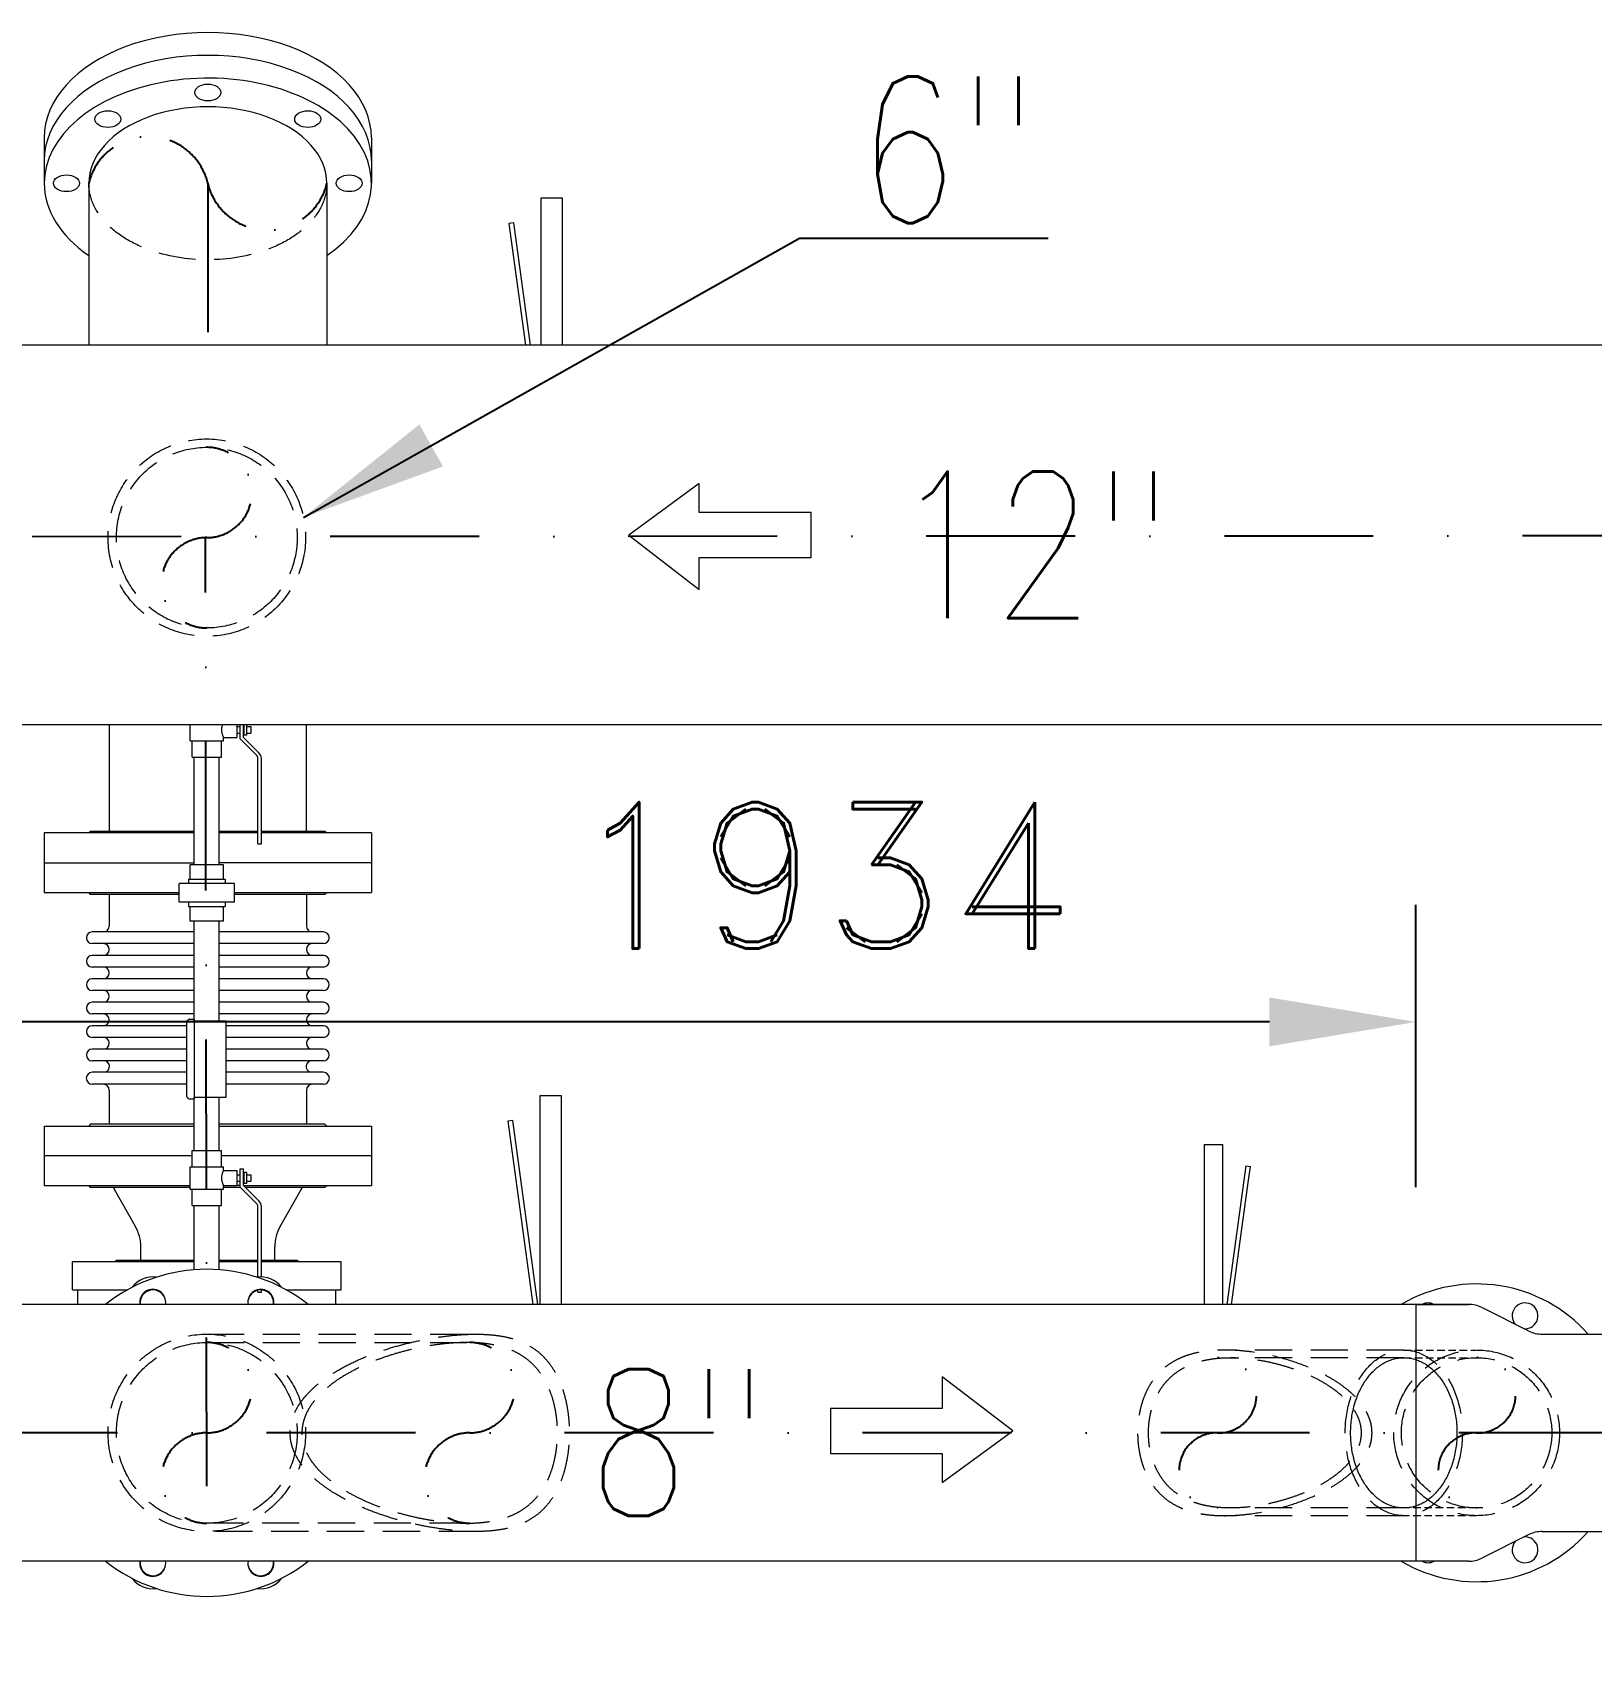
# Model space of a CAD drawing. Header units: millimetres. Extents: x -312439 to 477422, y -331570 to 212570.
# Drawn here: x 365553 to 366882, y 171129 to 172517 of the extents above; entities that cross this region are included whole.
import ezdxf

# ---------------------------------------------------------------- set-up
doc = ezdxf.new("R2010")
doc.units = ezdxf.units.MM
doc.linetypes.add('DASHDOT', pattern=[25.4, 12.7, -6.35, 0, -6.35])
doc.linetypes.add('HIDDEN', pattern=[9.525, 6.35, -3.175])
doc.layers.add('ARCONDTEXTO', color=4, linetype='Continuous')
doc.layers.add('TEXTO FORMATO', color=4, linetype='Continuous')
doc.styles.add('ROMAND', font='ROMAND.SHX')
doc.styles.add('ROMANS', font='romans.shx', dxfattribs={"height": 187.5})
doc.dimstyles.new('1-50 (MILIMETRO)', dxfattribs={"dimscale": 0, "dimtxt": 125, "dimasz": 125, "dimexe": 100, "dimexo": 100, "dimgap": 50, "dimtad": 0, "dimdec": 0, "dimzin": 0, "dimdsep": 46, "dimtxsty": 'ROMAND', "dimcen": -390, "dimclrd": 1, "dimclre": 1, "dimclrt": 3, "dimadec": 0, "dimazin": 0, "dimtfac": 1, "dimtdec": 0, "dimtix": 1, "dimtmove": 2, "dimatfit": 2, "dimfxl": 1, "dimtvp": 1, "dimtolj": 1, "dimtzin": 0, "dimarcsym": 0})

# ---------------------------------------------------------------- blocks, each defined once
blk = doc.blocks.new('*D111')
at = {"color": 1, "lineweight": -2, "transparency": 16777216}
for p, q in [((364797.9, 171113.2), (364797.9, 170926.7)), ((366732.2, 171113.2), (366732.2, 170926.7)), ((364922.9, 171026.7), (365500.8, 171026.7)), ((366607.2, 171026.7), (366029.3, 171026.7))]:
    blk.add_line(p, q, dxfattribs=at)
at = {"color": 1, "transparency": 16777216}
for points in [[(364922.9, 171047.5), (364922.9, 171005.9), (364797.9, 171026.7)], [(366607.2, 171047.5), (366607.2, 171005.9), (366732.2, 171026.7)]]:
    blk.add_solid(points, dxfattribs=at)
at = {"layer": 'Defpoints', "color": 0, "transparency": 16777216}
for p in [(364797.9, 171213.2), (366732.2, 171213.2), (366732.2, 171026.7)]:
    blk.add_point(p, dxfattribs=at)
at = {"color": 3, "transparency": 16777216, "insert": (365765.1, 171026.7), "char_height": 125, "attachment_point": 5, "style": 'ROMAND'}
blk.add_mtext('\\A1;1934', dxfattribs=at)
blk = doc.blocks.new('*D63')
at = {"color": 1, "lineweight": -2, "transparency": 16777216}
for p, q in [((364797.9, 171532.3), (364797.9, 171773.2)), ((366732.2, 171532.3), (366732.2, 171773.2)), ((366607.2, 171673.2), (364922.9, 171673.2))]:
    blk.add_line(p, q, dxfattribs=at)
at = {"color": 1, "transparency": 16777216}
for points in [[(364922.9, 171694.1), (364922.9, 171652.4), (364797.9, 171673.2)], [(366607.2, 171694.1), (366607.2, 171652.4), (366732.2, 171673.2)]]:
    blk.add_solid(points, dxfattribs=at)
at = {"layer": 'Defpoints', "color": 0, "transparency": 16777216}
for p in [(364797.9, 171673.2), (364797.9, 171432.3), (366732.2, 171432.3)]:
    blk.add_point(p, dxfattribs=at)
at = {"color": 3, "transparency": 16777216, "insert": (366225.2, 171798.2), "char_height": 125, "attachment_point": 5, "style": 'ROMAND'}
blk.add_mtext('\\A1;1934', dxfattribs=at)

msp = doc.modelspace()

# ---------------------------------------------------------------- linework, layer by layer
at = {"color": 5, "linetype": 'Continuous', "lineweight": 0}
for p, q in [((365562.706, 172427.418), (365562.706, 172388.503)), ((365841.706, 172427.418), (365841.706, 172388.503)), ((365600.706, 172388.503), (365600.706, 172250.377)), ((365803.706, 172388.503), (365803.706, 172250.377)), ((365986.191, 172375.875), (365986.191, 172250.377)), ((366004.701, 172375.875), (365986.191, 172375.875)), ((366004.701, 172250.377), (366004.701, 172375.875)), ((365963.087, 172354.843), (365958.726, 172354.247)), ((365958.726, 172354.247), (365972.939, 172250.377)), ((365977.382, 172250.377), (365963.087, 172354.843)), ((367747.651, 172250.377), (364555.877, 172250.377)), ((368549.983, 171926.577), (363674.233, 171926.577)), ((365618.056, 171926.577), (365618.056, 171836.027)), ((365687.034, 171912.89), (365687.034, 171926.577)), ((365727.024, 171926.577), (365727.024, 171915.913)), ((365727.024, 171925.191), (365729.749, 171925.191)), ((365727.024, 171919.589), (365729.749, 171919.589)), ((365729.749, 171914.671), (365729.749, 171926.577)), ((365732.699, 171915.893), (365732.699, 171926.577)), ((365732.699, 171925.191), (365733.165, 171925.191)), ((365732.699, 171919.589), (365733.165, 171919.589)), ((365733.165, 171917.745), (365733.165, 171926.577)), ((365735.099, 171917.745), (365733.165, 171917.745)), ((365735.099, 171926.577), (365735.099, 171917.745)), ((365735.099, 171925.191), (365738.765, 171925.191)), ((365735.099, 171919.589), (365738.765, 171919.589)), ((365738.765, 171925.191), (365738.765, 171919.589)), ((365786.356, 171836.027), (365786.356, 171926.577)), ((365687.034, 171912.89), (365715.678, 171912.89)), ((365688.856, 171898.89), (365688.856, 171912.89)), ((365713.856, 171898.89), (365713.856, 171912.89)), ((365715.678, 171915.913), (365727.024, 171915.913)), ((365715.678, 171912.89), (365715.678, 171915.913)), ((365743.724, 171900.696), (365729.749, 171914.671)), ((365745.81, 171902.782), (365732.699, 171915.893)), ((365688.856, 171898.89), (365713.856, 171898.89)), ((365690.706, 171807.269), (365690.706, 171898.89)), ((365712.006, 171807.269), (365712.006, 171898.89)), ((365744.906, 171825.04), (365744.906, 171897.841)), ((365747.856, 171825.04), (365747.856, 171897.841)), ((365690.706, 171834.427), (365562.706, 171834.427)), ((365562.706, 171834.427), (365562.706, 171783.627)), ((365602.306, 171836.027), (365600.706, 171834.427)), ((365602.306, 171836.027), (365690.706, 171836.027)), ((365712.006, 171836.027), (365744.906, 171836.027)), ((365744.906, 171834.427), (365712.006, 171834.427)), ((365747.856, 171836.027), (365802.106, 171836.027)), ((365841.706, 171834.427), (365747.856, 171834.427)), ((365802.106, 171836.027), (365803.706, 171834.427)), ((365841.706, 171834.427), (365841.706, 171783.627)), ((365744.906, 171825.04), (365747.856, 171825.04)), ((365562.706, 171809.027), (365690.706, 171809.027)), ((365715.678, 171807.269), (365687.034, 171807.269)), ((365687.034, 171794.899), (365687.034, 171807.269)), ((365841.706, 171809.027), (365712.006, 171809.027)), ((365715.678, 171794.899), (365715.678, 171807.269)), ((365685.833, 171794.899), (365716.88, 171794.899)), ((365685.833, 171794.899), (365685.833, 171791.269)), ((365716.88, 171794.899), (365716.88, 171791.269)), ((365562.706, 171783.627), (365677.826, 171783.627)), ((365602.306, 171782.027), (365600.706, 171783.627)), ((365677.826, 171782.027), (365602.306, 171782.027)), ((365618.206, 171782.027), (365618.206, 171755.004)), ((365724.887, 171791.269), (365677.826, 171791.269)), ((365677.826, 171775.269), (365677.826, 171791.269)), ((365724.887, 171775.269), (365724.887, 171791.269)), ((365724.887, 171783.627), (365841.706, 171783.627)), ((365802.106, 171782.027), (365724.887, 171782.027)), ((365786.206, 171782.027), (365786.206, 171755.004)), ((365802.106, 171782.027), (365803.706, 171783.627)), ((365724.887, 171775.269), (365677.826, 171775.269)), ((365685.833, 171775.269), (365685.833, 171771.638)), ((365685.833, 171771.638), (365716.88, 171771.638)), ((365687.034, 171759.269), (365687.034, 171771.638)), ((365715.678, 171759.269), (365715.678, 171771.638)), ((365716.88, 171775.269), (365716.88, 171771.638)), ((365715.678, 171759.269), (365687.034, 171759.269)), ((365690.706, 171674.098), (365690.706, 171759.269)), ((365712.006, 171674.098), (365712.006, 171759.269)), ((365690.706, 171750.004), (365603.7, 171750.004)), ((365690.706, 171740.004), (365603.7, 171740.004)), ((365800.713, 171750.004), (365712.006, 171750.004)), ((365800.713, 171740.004), (365712.006, 171740.004)), ((365690.706, 171730.004), (365603.7, 171730.004)), ((365800.713, 171730.004), (365712.006, 171730.004)), ((365690.706, 171720.004), (365603.7, 171720.004)), ((365690.706, 171710.004), (365603.7, 171710.004)), ((365800.713, 171720.004), (365712.006, 171720.004)), ((365800.713, 171710.004), (365712.006, 171710.004)), ((365690.706, 171700.004), (365603.7, 171700.004)), ((365800.713, 171700.004), (365712.006, 171700.004)), ((365690.706, 171690.004), (365603.7, 171690.004)), ((365800.713, 171690.004), (365712.006, 171690.004)), ((365690.706, 171680.004), (365603.7, 171680.004)), ((365684.447, 171670.004), (365603.7, 171670.004)), ((365684.447, 171609.186), (365684.447, 171674.011)), ((365684.72, 171674.524), (365686.356, 171675.628)), ((365686.464, 171675.661), (365690.659, 171675.661)), ((365690.659, 171675.661), (365690.659, 171607.536)), ((365690.659, 171674.098), (365717.956, 171674.098)), ((365800.713, 171680.004), (365712.006, 171680.004)), ((365717.956, 171609.098), (365717.956, 171674.098)), ((365800.713, 171670.004), (365717.956, 171670.004)), ((365684.447, 171660.004), (365603.7, 171660.004)), ((365800.713, 171660.004), (365717.956, 171660.004)), ((365684.447, 171650.004), (365603.7, 171650.004)), ((365684.447, 171640.004), (365603.7, 171640.004)), ((365800.713, 171650.004), (365717.956, 171650.004)), ((365800.713, 171640.004), (365717.956, 171640.004)), ((365684.447, 171630.242), (365603.7, 171630.242)), ((365800.713, 171630.242), (365717.956, 171630.242)), ((365684.447, 171620.004), (365603.7, 171620.004)), ((365618.206, 171615.004), (365618.206, 171586.027)), ((365800.713, 171620.004), (365717.956, 171620.004)), ((365786.206, 171615.004), (365786.206, 171586.027)), ((365684.72, 171608.673), (365686.356, 171607.569)), ((365686.464, 171607.536), (365690.659, 171607.536)), ((365690.659, 171609.098), (365717.956, 171609.098)), ((365690.706, 171563.598), (365690.706, 171609.098)), ((365712.006, 171563.598), (365712.006, 171609.098)), ((365985.341, 171610.125), (365985.341, 171432.277)), ((366003.851, 171610.125), (365985.341, 171610.125)), ((366003.851, 171432.277), (366003.851, 171610.125)), ((365562.706, 171584.427), (365690.706, 171584.427)), ((365562.706, 171584.427), (365562.706, 171533.627)), ((365602.306, 171586.027), (365600.706, 171584.427)), ((365690.706, 171586.027), (365602.306, 171586.027)), ((365802.106, 171586.027), (365712.006, 171586.027)), ((365712.006, 171584.427), (365841.706, 171584.427)), ((365802.106, 171586.027), (365803.706, 171584.427)), ((365841.706, 171584.427), (365841.706, 171533.627)), ((365962.237, 171589.093), (365957.876, 171588.497)), ((365957.876, 171588.497), (365979.253, 171432.277)), ((365983.695, 171432.277), (365962.237, 171589.093)), ((365688.856, 171559.027), (365562.706, 171559.027)), ((365688.856, 171563.598), (365713.856, 171563.598)), ((365688.856, 171549.598), (365688.856, 171563.598)), ((365713.856, 171549.598), (365713.856, 171563.598)), ((365841.706, 171559.027), (365713.856, 171559.027)), ((366551.602, 171568.55), (366551.602, 171432.277)), ((366551.602, 171568.55), (366567.472, 171568.55)), ((366567.472, 171432.277), (366567.472, 171568.55)), ((365687.034, 171549.598), (365715.678, 171549.598)), ((365687.034, 171530.598), (365687.034, 171549.598)), ((365715.678, 171546.575), (365715.678, 171549.598)), ((365715.678, 171546.575), (365727.024, 171546.575)), ((365727.024, 171546.575), (365727.024, 171533.622)), ((365727.024, 171542.899), (365729.749, 171542.899)), ((365729.749, 171547.792), (365732.699, 171547.792)), ((365729.749, 171532.379), (365729.749, 171547.792)), ((365732.699, 171533.601), (365732.699, 171547.792)), ((365732.699, 171542.899), (365733.165, 171542.899)), ((365733.165, 171535.454), (365733.165, 171544.743)), ((365735.099, 171544.743), (365733.165, 171544.743)), ((365735.099, 171544.743), (365735.099, 171535.454)), ((365735.099, 171542.899), (365738.765, 171542.899)), ((365738.765, 171542.899), (365738.765, 171537.298)), ((366587.28, 171550.518), (366571.101, 171432.277)), ((366587.28, 171550.518), (366591.019, 171550.006)), ((366589.392, 171538.114), (366591.019, 171550.006)), ((365562.706, 171533.627), (365687.034, 171533.627)), ((365602.306, 171532.027), (365600.706, 171533.627)), ((365687.034, 171532.027), (365602.306, 171532.027)), ((365640.489, 171498.795), (365622.623, 171530.358)), ((365687.034, 171530.598), (365715.678, 171530.598)), ((365688.856, 171516.598), (365688.856, 171530.598)), ((365713.856, 171516.598), (365713.856, 171530.598)), ((365715.678, 171533.622), (365727.024, 171533.622)), ((365715.678, 171530.598), (365715.678, 171533.622)), ((365730.102, 171532.027), (365715.678, 171532.027)), ((365727.024, 171537.298), (365729.749, 171537.298)), ((365729.749, 171533.627), (365727.024, 171533.622)), ((365743.724, 171518.405), (365729.749, 171532.379)), ((365732.699, 171537.298), (365733.165, 171537.298)), ((365732.699, 171533.627), (365841.706, 171533.627)), ((365745.81, 171520.491), (365732.699, 171533.601)), ((365735.099, 171535.454), (365733.165, 171535.454)), ((365802.106, 171532.027), (365734.274, 171532.027)), ((365735.099, 171537.298), (365738.765, 171537.298)), ((365763.923, 171498.795), (365781.789, 171530.358)), ((365802.106, 171532.027), (365803.706, 171533.627)), ((366574.91, 171432.277), (366589.392, 171538.114)), ((365688.856, 171516.598), (365713.856, 171516.598)), ((365690.706, 171461.82), (365690.706, 171516.598)), ((365712.006, 171461.82), (365712.006, 171516.598)), ((365744.906, 171455.599), (365744.906, 171515.55)), ((365747.856, 171455.719), (365747.856, 171515.55)), ((365645.056, 171470.127), (365645.056, 171481.455)), ((365759.356, 171470.127), (365759.356, 171481.455)), ((365690.706, 171468.527), (365586.856, 171468.527)), ((365586.856, 171444.727), (365586.856, 171468.527)), ((365624.456, 171470.127), (365622.856, 171468.527)), ((365624.456, 171470.127), (365690.706, 171470.127)), ((365712.006, 171470.127), (365744.906, 171470.127)), ((365744.906, 171468.527), (365712.006, 171468.527)), ((365747.856, 171470.127), (365778.256, 171470.127)), ((365815.856, 171468.527), (365747.856, 171468.527)), ((365778.256, 171470.127), (365779.856, 171468.527)), ((365815.856, 171444.727), (365815.856, 171468.527)), ((366777, 171432.277), (364797.906, 171432.277)), ((365586.856, 171444.727), (365633.708, 171444.727)), ((365591.356, 171432.277), (365591.356, 171444.727)), ((365744.906, 171442.748), (365744.906, 171444.333)), ((365744.906, 171442.748), (365747.856, 171442.748)), ((365747.856, 171442.748), (365747.856, 171444.577)), ((365769.004, 171444.727), (365815.856, 171444.727)), ((365811.356, 171432.277), (365811.356, 171444.727)), ((366732.196, 171432.277), (366732.196, 171213.177)), ((366732.196, 171432.277), (366777, 171432.277)), ((366828.433, 171409.558), (366788.359, 171429.595)), ((366839.792, 171406.877), (367022.439, 171406.877)), ((366839.792, 171238.577), (367022.439, 171238.577)), ((366828.433, 171235.895), (366788.359, 171215.858)), ((366777, 171213.177), (364797.906, 171213.177))]:
    msp.add_line(p, q, dxfattribs=at)
at = {"color": 6, "linetype": 'DASHDOT', "ltscale": 10}
for p, q in [((365702.206, 172388.503), (365702.206, 172250.377)), ((368220.45, 172088.477), (364059.512, 172086.266)), ((365701.356, 171277.133), (365700.241, 172086.283)), ((367403.873, 171322.727), (364060.627, 171322.727))]:
    msp.add_line(p, q, dxfattribs=at)
at = {"color": 4, "linetype": 'Continuous', "lineweight": 0}
for p, q in [((366121.183, 172132.331), (366061.105, 172088.477)), ((366121.183, 172107.654), (366121.183, 172132.331)), ((366216.503, 172107.654), (366121.183, 172107.654)), ((366216.503, 172069.299), (366216.503, 172107.654)), ((366061.105, 172088.477), (366121.183, 172042.177)), ((366121.183, 172069.299), (366216.503, 172069.299)), ((366121.183, 172042.177), (366121.183, 172069.299)), ((366328.361, 171370.605), (366328.361, 171343.482)), ((366388.439, 171324.305), (366328.361, 171370.605)), ((366233.041, 171343.482), (366233.041, 171305.127)), ((366328.361, 171343.482), (366233.041, 171343.482)), ((366328.361, 171280.451), (366388.439, 171324.305)), ((366233.041, 171305.127), (366328.361, 171305.127)), ((366328.361, 171305.127), (366328.361, 171280.451))]:
    msp.add_line(p, q, dxfattribs=at)
at = {"color": 1, "linetype": 'HIDDEN', "lineweight": 0, "ltscale": 5}
for p, q in [((365701.356, 171406.877), (365930.801, 171406.877)), ((365701.356, 171399.767), (365923.059, 171399.767)), ((366721.824, 171393.377), (366568.99, 171393.377)), ((366721.824, 171386.827), (366574.105, 171386.827)), ((366721.824, 171252.077), (366568.99, 171252.077)), ((366721.824, 171258.627), (366574.105, 171258.627)), ((365923.059, 171245.687), (365701.356, 171245.687)), ((365930.801, 171238.577), (365701.356, 171238.577))]:
    msp.add_line(p, q, dxfattribs=at)
at = {"color": 1, "linetype": 'HIDDEN', "lineweight": 0}
for p, q in [((366721.824, 171393.377), (366783.903, 171393.377)), ((366721.824, 171386.827), (366783.903, 171386.827)), ((366783.903, 171258.627), (366721.824, 171258.627)), ((366783.903, 171252.077), (366721.824, 171252.077))]:
    msp.add_line(p, q, dxfattribs=at)
at = {"color": 1, "linetype": 'HIDDEN', "lineweight": 0, "ltscale": 5}
for centre, radius in [((365701.356, 172086.283), 84.15), ((365701.356, 172086.283), 77.04), ((365701.356, 171322.727), 84.15), ((365701.356, 171322.727), 77.04), ((366783.903, 171322.727), 70.65), ((366783.903, 171322.727), 64.1)]:
    msp.add_circle(centre, radius, dxfattribs=at)
at = {"color": 6, "linetype": 'DASHDOT', "ltscale": 4}
for centre, radius, start, end in [((365651.456, 172376.273), 52.203, 13.549096, 166.450904), ((365752.956, 172400.733), 52.203, 193.549096, 346.450904), ((365701.356, 172124.803), 38.52, 270, 90), ((365701.356, 172047.763), 38.52, 90, 270), ((365701.356, 171361.247), 38.52, 270, 90), ((365925.559, 171361.247), 38.52, 270, 90), ((366564.158, 171354.77), 32.072, 267.871061, 92.128939), ((366785.094, 171354.777), 32.072, 267.871061, 92.128939), ((365701.356, 171284.207), 38.52, 90, 270), ((365925.559, 171284.207), 38.52, 90, 270), ((366562.335, 171290.67), 32.056, 88.871697, 271.128303), ((366783.271, 171290.677), 32.056, 88.871697, 271.128303)]:
    msp.add_arc(centre, radius, start, end, dxfattribs=at)
at = {"color": 5, "linetype": 'Continuous', "lineweight": 0}
for centre, radius, start, end in [((365740.869, 171897.841), 6.988, 0, 45), ((365740.869, 171897.841), 4.038, 0, 45), ((365613.206, 171755.004), 5, 270, 0), ((365791.206, 171755.004), 5, 180, 270), ((365603.7, 171745.004), 5, 90, 270), ((365613.206, 171735.004), 5, 270, 90), ((365791.206, 171735.004), 5, 90, 270), ((365800.713, 171745.004), 5, 270, 90), ((365603.7, 171725.004), 5, 90, 270), ((365800.713, 171725.004), 5, 270, 90), ((365603.7, 171705.004), 5, 90, 270), ((365613.206, 171715.004), 5, 270, 90), ((365791.206, 171715.004), 5, 90, 270), ((365800.713, 171705.004), 5, 270, 90), ((365613.206, 171695.004), 5, 270, 90), ((365791.206, 171695.004), 5, 90, 270), ((365603.7, 171685.004), 5, 90, 270), ((365800.713, 171685.004), 5, 270, 90), ((365603.7, 171665.004), 5, 90, 270), ((365613.206, 171675.004), 5, 270, 90), ((365685.066, 171674.011), 0.619, 123.997812, 180), ((365686.464, 171675.468), 0.193, 90, 123.997811), ((365791.206, 171675.004), 5, 90, 270), ((365800.713, 171665.004), 5, 270, 90), ((365613.206, 171655.004), 5, 270, 90), ((365791.206, 171655.004), 5, 90, 270), ((365603.7, 171645.004), 5, 90, 270), ((365613.332, 171635.004), 5.002, 287.829397, 88.562061), ((365791.081, 171635.004), 5.002, 91.437939, 252.170603), ((365800.713, 171645.004), 5, 270, 90), ((365603.7, 171625.123), 5.119, 90, 270), ((365800.713, 171625.123), 5.119, 270, 90), ((365613.206, 171615.004), 5, 0, 90), ((365791.206, 171615.004), 5, 90, 180), ((365685.066, 171609.186), 0.619, 180, 236.002188), ((365686.464, 171607.729), 0.193, 236.002189, 270), ((365653.257, 171547.698), 35.2, 206.436313, 209.511499), ((365751.156, 171547.698), 35.2, 330.488501, 333.563687), ((365740.869, 171515.55), 4.038, 0, 45), ((365740.869, 171515.55), 6.988, 0, 45), ((365609.856, 171481.455), 35.2, 0, 29.511499), ((365794.557, 171481.455), 35.2, 150.488501, 180), ((365701.356, 171322.727), 139.5, 51.748864, 128.251136), ((365655.434, 171433.592), 22.134, 81.85389, 143.14611), ((365655.243, 171434.054), 11.1, 350.785345, 189.214655), ((365747.47, 171434.054), 11.1, 350.785345, 189.214655), ((365747.278, 171433.592), 22.134, 36.85389, 98.14611), ((366783.903, 171322.727), 127, 41.498346, 120.390408), ((365655.434, 171433.592), 11, 12.236806, 186.868736), ((365747.278, 171433.592), 11, 353.131288, 167.764553), ((366742.573, 171422.506), 11, 62.657114, 117.342886), ((366777, 171406.877), 25.4, 63.434949, 90), ((366825.232, 171422.506), 11, 266.118527, 220.751396), ((366839.792, 171432.277), 25.4, 243.434949, 270), ((366783.903, 171322.727), 127, 239.609598, 318.501654), ((366839.792, 171213.177), 25.4, 90, 116.565051), ((366825.232, 171222.948), 11, 139.248629, 93.881466), ((365701.356, 171322.727), 139.5, 231.748864, 308.251122), ((365655.243, 171211.399), 11.1, 170.785345, 9.214633), ((365655.434, 171211.861), 11, 173.131288, 347.764553), ((365747.47, 171211.399), 11.1, 170.785345, 9.214633), ((365747.278, 171211.861), 11, 192.236806, 6.868736), ((366742.573, 171222.948), 11, 242.657114, 297.342865), ((366777, 171238.577), 25.4, 270, 296.565051), ((365655.434, 171211.861), 22.134, 216.85389, 278.14611), ((365747.278, 171211.861), 22.134, 261.85389, 323.14611)]:
    msp.add_arc(centre, radius, start, end, dxfattribs=at)
for centre, major_axis, start_param, end_param in [((365702.206, 172427.418), (-139.5, 0), 3.14159265, 6.28318531), ((365702.206, 172407.96), (-139.5, 0), 3.14159265, 6.28318531), ((365702.206, 172388.503), (-139.5, 0), 2.38561113, 6.28318531), ((365702.206, 172388.503), (-101.5, 0), 3.14159265, 6.28318531), ((365702.206, 172388.503), (-139.5, 0), 0, 0.75598152)]:
    msp.add_ellipse(centre, major_axis=major_axis, ratio=0.64278761, start_param=start_param, end_param=end_param, dxfattribs=at)
for centre in [(365702.206, 172465.959), (365617, 172443.272), (365787.413, 172443.272), (365581.706, 172388.503), (365822.706, 172388.503)]:
    msp.add_ellipse(centre, major_axis=(-11.1, 0), ratio=0.64278761, dxfattribs=at)
at = {"color": 1, "linetype": 'HIDDEN', "lineweight": 0, "ltscale": 5, "extrusion": (0, 0, -1)}
msp.add_ellipse((365702.206, 172388.503), major_axis=(-101.5, 0), ratio=0.64278761, start_param=3.14159265, end_param=6.28318531, dxfattribs=at)
at = {"color": 1, "linetype": 'HIDDEN', "lineweight": 0, "ltscale": 5}
for major_axis in [(0, -70.65), (0, -64.1), (0, 64.1)]:
    msp.add_ellipse((366721.824, 171322.727), major_axis=major_axis, ratio=0.70710678, dxfattribs=at)
at = {"color": 5, "linetype": 'Continuous', "lineweight": 0}
for points, knots in [([(365714.13, 171922.39), (365714.13, 171922.804), (365714.151, 171923.229), (365714.234, 171924.071), (365714.295, 171924.487), (365714.448, 171925.283), (365714.539, 171925.663), (365714.688, 171926.211), (365714.744, 171926.399), (365714.799, 171926.577)], [0, 0, 0, 0, 1.24074145, 1.24074145, 2.4814829, 2.4814829, 3.72222435, 3.72222435, 4.42137472, 4.42137472, 4.42137472, 4.42137472]), ([(365715.678, 171915.913), (365715.678, 171915.913), (365715.66, 171915.954), (365715.586, 171916.12), (365715.53, 171916.247), (365715.389, 171916.58), (365715.304, 171916.786), (365715.121, 171917.259), (365715.022, 171917.526), (365714.83, 171918.095), (365714.73, 171918.416), (365714.539, 171919.117), (365714.448, 171919.497), (365714.295, 171920.293), (365714.234, 171920.709), (365714.151, 171921.551), (365714.13, 171921.976), (365714.13, 171922.39)], [29.7519858, 29.7519858, 29.7519858, 29.7519858, 30.99057651, 30.99057651, 32.22916721, 32.22916721, 33.46775791, 33.46775791, 34.70634861, 34.70634861, 35.94709006, 35.94709006, 37.18783151, 37.18783151, 38.42857296, 38.42857296, 39.66931441, 39.66931441, 39.66931441, 39.66931441]), ([(365714.13, 171540.098), (365714.13, 171540.512), (365714.151, 171540.937), (365714.234, 171541.779), (365714.295, 171542.196), (365714.448, 171542.991), (365714.539, 171543.371), (365714.73, 171544.072), (365714.83, 171544.394), (365715.022, 171544.962), (365715.121, 171545.23), (365715.304, 171545.703), (365715.389, 171545.909), (365715.53, 171546.241), (365715.586, 171546.368), (365715.66, 171546.535), (365715.678, 171546.575), (365715.678, 171546.575)], [0, 0, 0, 0, 1.24074145, 1.24074145, 2.4814829, 2.4814829, 3.72222435, 3.72222435, 4.9629658, 4.9629658, 6.2015565, 6.2015565, 7.4401472, 7.4401472, 8.6787379, 8.6787379, 9.9173286, 9.9173286, 9.9173286, 9.9173286]), ([(365715.678, 171533.622), (365715.678, 171533.622), (365715.66, 171533.662), (365715.586, 171533.829), (365715.53, 171533.956), (365715.389, 171534.288), (365715.304, 171534.494), (365715.121, 171534.967), (365715.022, 171535.235), (365714.83, 171535.803), (365714.73, 171536.125), (365714.539, 171536.826), (365714.448, 171537.206), (365714.295, 171538.001), (365714.234, 171538.418), (365714.151, 171539.26), (365714.13, 171539.685), (365714.13, 171540.098)], [29.7519858, 29.7519858, 29.7519858, 29.7519858, 30.99057651, 30.99057651, 32.22916721, 32.22916721, 33.46775791, 33.46775791, 34.70634861, 34.70634861, 35.94709006, 35.94709006, 37.18783151, 37.18783151, 38.42857296, 38.42857296, 39.66931441, 39.66931441, 39.66931441, 39.66931441])]:
    msp.add_open_spline(points, degree=3, knots=knots, dxfattribs=at)
at = {"color": 1, "linetype": 'HIDDEN', "lineweight": 0, "ltscale": 5}
for points, knots in [([(365930.801, 171406.877), (365928.25, 171406.877), (365925.686, 171406.819), (365920.539, 171406.601), (365917.956, 171406.441), (365910.183, 171405.822), (365904.971, 171405.226), (365894.529, 171403.714), (365889.3, 171402.798), (365878.875, 171400.669), (365873.68, 171399.457), (365863.38, 171396.744), (365858.279, 171395.245), (365848.238, 171391.961), (365843.299, 171390.177), (365833.652, 171386.32), (365828.944, 171384.247), (365819.834, 171379.8), (365815.432, 171377.425), (365808.408, 171373.19), (365805.51, 171371.317), (365799.766, 171367.239), (365796.921, 171365.035), (365791.49, 171360.331), (365788.904, 171357.831), (365785.36, 171353.904), (365784.235, 171352.566), (365782.116, 171349.842), (365781.123, 171348.456), (365779.092, 171345.355), (365778.014, 171343.515), (365776.558, 171340.601), (365776.1, 171339.605), (365775.251, 171337.572), (365774.86, 171336.536), (365774.159, 171334.438), (365773.848, 171333.375), (365773.314, 171331.236), (365773.09, 171330.16), (365772.735, 171328.011), (365772.603, 171326.938), (365772.43, 171324.813), (365772.388, 171323.76), (365772.388, 171321.693), (365772.43, 171320.64), (365772.603, 171318.515), (365772.735, 171317.442), (365773.09, 171315.294), (365773.314, 171314.218), (365773.848, 171312.079), (365774.159, 171311.016), (365774.86, 171308.917), (365775.251, 171307.881), (365776.1, 171305.849), (365776.558, 171304.852), (365778.014, 171301.939), (365779.092, 171300.099), (365781.123, 171296.997), (365782.116, 171295.611), (365784.235, 171292.887), (365785.36, 171291.549), (365788.904, 171287.622), (365791.49, 171285.122), (365796.921, 171280.419), (365799.766, 171278.214), (365805.51, 171274.137), (365808.408, 171272.263), (365815.432, 171268.028), (365819.834, 171265.654), (365828.944, 171261.206), (365833.652, 171259.133), (365843.299, 171255.276), (365848.238, 171253.492), (365858.279, 171250.209), (365863.38, 171248.709), (365873.68, 171245.997), (365878.875, 171244.784), (365889.3, 171242.656), (365894.529, 171241.74), (365904.971, 171240.228), (365910.183, 171239.631), (365917.956, 171239.012), (365920.539, 171238.852), (365925.686, 171238.635), (365928.25, 171238.577), (365933.793, 171238.577), (365936.846, 171238.656), (365942.979, 171239.026), (365946.058, 171239.315), (365952.149, 171240.152), (365955.16, 171240.7), (365959.561, 171241.743), (365961.009, 171242.128), (365963.855, 171242.974), (365965.254, 171243.436), (365967.994, 171244.438), (365969.338, 171244.979), (365971.965, 171246.142), (365973.249, 171246.764), (365977, 171248.75), (365979.367, 171250.235), (365983.807, 171253.5), (365985.879, 171255.281), (365989.722, 171259.086), (365991.492, 171261.112), (365994.545, 171265.09), (365995.901, 171267.077), (365998.442, 171271.268), (365999.627, 171273.471), (366001.816, 171278.064), (366002.82, 171280.453), (366004.64, 171285.38), (366005.456, 171287.918), (366006.898, 171293.1), (366007.526, 171295.747), (366008.592, 171301.104), (366009.031, 171303.815), (366009.727, 171309.251), (366009.982, 171311.977), (366010.319, 171317.392), (366010.4, 171320.082), (366010.4, 171325.371), (366010.319, 171328.061), (366009.982, 171333.476), (366009.727, 171336.202), (366009.031, 171341.639), (366008.592, 171344.349), (366007.526, 171349.707), (366006.898, 171352.353), (366005.456, 171357.535), (366004.64, 171360.073), (366002.82, 171365), (366001.816, 171367.39), (365999.627, 171371.982), (365998.442, 171374.186), (365995.901, 171378.376), (365994.545, 171380.363), (365991.492, 171384.341), (365989.722, 171386.367), (365985.879, 171390.173), (365983.807, 171391.953), (365979.367, 171395.218), (365977, 171396.703), (365973.249, 171398.69), (365971.965, 171399.312), (365969.338, 171400.475), (365967.994, 171401.016), (365965.254, 171402.017), (365963.855, 171402.479), (365961.009, 171403.326), (365959.561, 171403.71), (365955.16, 171404.754), (365952.149, 171405.301), (365946.058, 171406.138), (365942.979, 171406.428), (365936.846, 171406.797), (365933.793, 171406.877), (365930.801, 171406.877)], [0, 0, 0, 0, 7.65472201, 7.65472201, 15.30944403, 15.30944403, 30.61888806, 30.61888806, 45.92833209, 45.92833209, 61.23777611, 61.23777611, 76.54722014, 76.54722014, 91.85666417, 91.85666417, 107.1661082, 107.1661082, 122.47555223, 122.47555223, 132.7166679, 132.7166679, 142.95778357, 142.95778357, 153.19889925, 153.19889925, 158.31945708, 158.31945708, 163.44001492, 163.44001492, 169.64267763, 169.64267763, 172.74400899, 172.74400899, 175.84534035, 175.84534035, 178.9466717, 178.9466717, 182.04800306, 182.04800306, 185.14933441, 185.14933441, 188.25066577, 188.25066577, 191.35199713, 191.35199713, 194.45332848, 194.45332848, 197.55465984, 197.55465984, 200.65599119, 200.65599119, 203.75732255, 203.75732255, 206.85865391, 206.85865391, 213.06131662, 213.06131662, 218.18187446, 218.18187446, 223.30243229, 223.30243229, 233.54354797, 233.54354797, 243.78466364, 243.78466364, 254.02577931, 254.02577931, 269.33522334, 269.33522334, 284.64466737, 284.64466737, 299.9541114, 299.9541114, 315.26355543, 315.26355543, 330.57299945, 330.57299945, 345.88244348, 345.88244348, 361.19188751, 361.19188751, 368.84660953, 368.84660953, 376.50133154, 376.50133154, 385.47698592, 385.47698592, 394.45264031, 394.45264031, 403.42829469, 403.42829469, 407.91612189, 407.91612189, 412.40394908, 412.40394908, 416.89177627, 416.89177627, 421.37960346, 421.37960346, 430.35525785, 430.35525785, 439.33091223, 439.33091223, 448.30656662, 448.30656662, 456.24070214, 456.24070214, 464.17483766, 464.17483766, 472.10897317, 472.10897317, 480.04310869, 480.04310869, 487.97724421, 487.97724421, 495.91137973, 495.91137973, 503.84551525, 503.84551525, 511.77965077, 511.77965077, 519.71378628, 519.71378628, 527.6479218, 527.6479218, 535.58205732, 535.58205732, 543.51619284, 543.51619284, 551.45032836, 551.45032836, 559.38446388, 559.38446388, 567.3185994, 567.3185994, 575.25273491, 575.25273491, 584.2283893, 584.2283893, 593.20404368, 593.20404368, 602.17969807, 602.17969807, 606.66752526, 606.66752526, 611.15535245, 611.15535245, 615.64317965, 615.64317965, 620.13100684, 620.13100684, 629.10666122, 629.10666122, 638.08231561, 638.08231561, 647.05796999, 647.05796999, 647.05796999, 647.05796999]), ([(365923.059, 171399.767), (365925.846, 171399.767), (365928.691, 171399.691), (365934.421, 171399.346), (365937.305, 171399.076), (365943.034, 171398.302), (365945.879, 171397.798), (365951.453, 171396.522), (365954.183, 171395.751), (365959.461, 171393.922), (365962.016, 171392.863), (365966.899, 171390.449), (365969.228, 171389.095), (365973.623, 171386.113), (365975.689, 171384.484), (365979.54, 171380.989), (365981.325, 171379.124), (365984.393, 171375.47), (365985.749, 171373.659), (365988.296, 171369.837), (365989.486, 171367.825), (365991.687, 171363.628), (365992.698, 171361.443), (365994.532, 171356.936), (365995.356, 171354.613), (365996.811, 171349.868), (365997.444, 171347.445), (365998.52, 171342.538), (365998.964, 171340.055), (365999.665, 171335.074), (365999.924, 171332.576), (366000.263, 171327.614), (366000.345, 171325.15), (366000.345, 171320.304), (366000.263, 171317.839), (365999.924, 171312.877), (365999.665, 171310.38), (365998.964, 171305.399), (365998.52, 171302.915), (365997.444, 171298.008), (365996.811, 171295.585), (365995.356, 171290.841), (365994.532, 171288.518), (365992.698, 171284.01), (365991.687, 171281.825), (365989.486, 171277.629), (365988.296, 171275.617), (365985.749, 171271.794), (365984.393, 171269.983), (365981.325, 171266.33), (365979.54, 171264.464), (365975.689, 171260.97), (365973.623, 171259.34), (365969.228, 171256.358), (365966.899, 171255.004), (365962.016, 171252.591), (365959.461, 171251.531), (365954.183, 171249.702), (365951.453, 171248.931), (365945.879, 171247.656), (365943.034, 171247.152), (365937.305, 171246.378), (365934.421, 171246.108), (365928.691, 171245.762), (365925.846, 171245.687), (365919.125, 171245.687), (365915.132, 171245.837), (365907.068, 171246.402), (365902.999, 171246.817), (365894.829, 171247.887), (365890.728, 171248.541), (365882.543, 171250.071), (365878.458, 171250.946), (365870.349, 171252.902), (365866.327, 171253.984), (365858.394, 171256.341), (365854.484, 171257.617), (365846.826, 171260.354), (365843.078, 171261.814), (365835.796, 171264.906), (365832.261, 171266.539), (365825.528, 171269.927), (365822.095, 171271.795), (365815.27, 171275.908), (365811.879, 171278.153), (365805.38, 171283), (365802.27, 171285.601), (365797.986, 171289.739), (365796.622, 171291.157), (365794.044, 171294.064), (365792.832, 171295.553), (365790.41, 171298.825), (365789.146, 171300.733), (365787.429, 171303.772), (365786.886, 171304.814), (365785.879, 171306.946), (365785.414, 171308.035), (365784.578, 171310.247), (365784.205, 171311.371), (365783.563, 171313.637), (365783.294, 171314.78), (365782.865, 171317.068), (365782.705, 171318.214), (365782.494, 171320.487), (365782.443, 171321.616), (365782.443, 171323.837), (365782.494, 171324.966), (365782.705, 171327.24), (365782.865, 171328.385), (365783.294, 171330.673), (365783.563, 171331.816), (365784.205, 171334.083), (365784.578, 171335.206), (365785.414, 171337.418), (365785.879, 171338.508), (365786.886, 171340.639), (365787.429, 171341.682), (365789.146, 171344.72), (365790.41, 171346.629), (365792.832, 171349.9), (365794.044, 171351.389), (365796.622, 171354.296), (365797.986, 171355.714), (365802.27, 171359.852), (365805.38, 171362.454), (365811.879, 171367.3), (365815.27, 171369.545), (365822.095, 171373.658), (365825.528, 171375.527), (365832.261, 171378.914), (365835.796, 171380.547), (365843.078, 171383.64), (365846.826, 171385.1), (365854.484, 171387.836), (365858.394, 171389.112), (365866.327, 171391.47), (365870.349, 171392.551), (365878.458, 171394.508), (365882.543, 171395.383), (365890.728, 171396.912), (365894.829, 171397.566), (365902.999, 171398.636), (365907.068, 171399.051), (365915.132, 171399.616), (365919.125, 171399.767), (365923.059, 171399.767)], [0, 0, 0, 0, 8.35981725, 8.35981725, 16.7196345, 16.7196345, 25.07945175, 25.07945175, 33.439269, 33.439269, 41.79908626, 41.79908626, 50.15890351, 50.15890351, 58.51872076, 58.51872076, 66.87853801, 66.87853801, 74.1478731, 74.1478731, 81.4172082, 81.4172082, 88.6865433, 88.6865433, 95.95587839, 95.95587839, 103.22521349, 103.22521349, 110.49454858, 110.49454858, 117.76388368, 117.76388368, 125.03321877, 125.03321877, 132.30255387, 132.30255387, 139.57188897, 139.57188897, 146.84122406, 146.84122406, 154.11055916, 154.11055916, 161.37989425, 161.37989425, 168.64922935, 168.64922935, 175.91856444, 175.91856444, 183.18789954, 183.18789954, 191.54771679, 191.54771679, 199.90753404, 199.90753404, 208.26735129, 208.26735129, 216.62716854, 216.62716854, 224.9869858, 224.9869858, 233.34680305, 233.34680305, 241.7066203, 241.7066203, 250.06643755, 250.06643755, 261.86761804, 261.86761804, 273.66879854, 273.66879854, 285.46997904, 285.46997904, 297.27115954, 297.27115954, 309.07234003, 309.07234003, 320.87352053, 320.87352053, 332.67470103, 332.67470103, 344.47588152, 344.47588152, 356.02472789, 356.02472789, 367.57357425, 367.57357425, 379.12242061, 379.12242061, 384.8968438, 384.8968438, 390.67126698, 390.67126698, 397.33503107, 397.33503107, 400.66691311, 400.66691311, 403.99879516, 403.99879516, 407.3306772, 407.3306772, 410.66255925, 410.66255925, 413.99444129, 413.99444129, 417.32632334, 417.32632334, 420.65820538, 420.65820538, 423.99008743, 423.99008743, 427.32196947, 427.32196947, 430.65385152, 430.65385152, 433.98573356, 433.98573356, 437.31761561, 437.31761561, 443.9813797, 443.9813797, 449.75580288, 449.75580288, 455.53022606, 455.53022606, 467.07907243, 467.07907243, 478.62791879, 478.62791879, 490.17676515, 490.17676515, 501.97794565, 501.97794565, 513.77912615, 513.77912615, 525.58030664, 525.58030664, 537.38148714, 537.38148714, 549.18266764, 549.18266764, 560.98384813, 560.98384813, 572.78502863, 572.78502863, 584.58620913, 584.58620913, 584.58620913, 584.58620913]), ([(366568.99, 171252.077), (366566.372, 171252.077), (366563.698, 171252.15), (366558.306, 171252.479), (366555.589, 171252.736), (366550.181, 171253.468), (366547.49, 171253.943), (366542.199, 171255.141), (366539.599, 171255.864), (366534.554, 171257.574), (366532.102, 171258.563), (366527.396, 171260.813), (366525.142, 171262.075), (366520.871, 171264.855), (366518.854, 171266.375), (366515.082, 171269.642), (366513.326, 171271.388), (366510.344, 171274.767), (366509.044, 171276.413), (366506.596, 171279.887), (366505.448, 171281.717), (366503.32, 171285.532), (366502.34, 171287.519), (366500.561, 171291.618), (366499.761, 171293.731), (366498.345, 171298.045), (366497.729, 171300.25), (366496.68, 171304.712), (366496.248, 171306.971), (366495.564, 171311.5), (366495.312, 171313.772), (366494.981, 171318.283), (366494.901, 171320.524), (366494.901, 171324.929), (366494.981, 171327.17), (366495.312, 171331.682), (366495.564, 171333.953), (366496.248, 171338.482), (366496.68, 171340.741), (366497.729, 171345.204), (366498.345, 171347.408), (366499.761, 171351.723), (366500.561, 171353.835), (366502.34, 171357.935), (366503.32, 171359.921), (366505.448, 171363.737), (366506.596, 171365.566), (366509.044, 171369.04), (366510.344, 171370.686), (366513.326, 171374.065), (366515.082, 171375.812), (366518.854, 171379.078), (366520.871, 171380.598), (366525.142, 171383.379), (366527.396, 171384.64), (366532.102, 171386.891), (366534.554, 171387.88), (366539.599, 171389.589), (366542.199, 171390.312), (366547.49, 171391.51), (366550.181, 171391.985), (366555.589, 171392.718), (366558.306, 171392.974), (366563.698, 171393.304), (366566.372, 171393.377), (366572.508, 171393.377), (366576.085, 171393.245), (366583.313, 171392.742), (366586.964, 171392.37), (366597.961, 171390.922), (366605.353, 171389.514), (366619.902, 171385.926), (366627.059, 171383.745), (366640.775, 171378.702), (366647.334, 171375.838), (366656.378, 171371.144), (366659.433, 171369.429), (366665.498, 171365.659), (366668.508, 171363.604), (366674.27, 171359.179), (366677.022, 171356.808), (366680.809, 171353.05), (366682.014, 171351.763), (366684.289, 171349.133), (366685.359, 171347.788), (366687.53, 171344.793), (366688.677, 171343.023), (366690.232, 171340.209), (366690.723, 171339.245), (366691.634, 171337.273), (366692.054, 171336.266), (366692.809, 171334.223), (366693.145, 171333.186), (366693.723, 171331.095), (366693.965, 171330.041), (366694.351, 171327.933), (366694.494, 171326.878), (366694.684, 171324.786), (366694.73, 171323.748), (366694.73, 171321.706), (366694.684, 171320.668), (366694.494, 171318.575), (366694.351, 171317.521), (366693.965, 171315.413), (366693.723, 171314.359), (366693.145, 171312.268), (366692.809, 171311.23), (366692.054, 171309.187), (366691.634, 171308.18), (366690.723, 171306.209), (366690.232, 171305.244), (366688.677, 171302.43), (366687.53, 171300.66), (366685.359, 171297.665), (366684.289, 171296.321), (366682.014, 171293.69), (366680.809, 171292.404), (366677.022, 171288.645), (366674.27, 171286.275), (366668.508, 171281.849), (366665.498, 171279.794), (366659.433, 171276.024), (366656.378, 171274.309), (366647.334, 171269.615), (366640.775, 171266.751), (366627.059, 171261.708), (366619.902, 171259.527), (366605.353, 171255.94), (366597.961, 171254.531), (366586.964, 171253.083), (366583.313, 171252.711), (366576.085, 171252.208), (366572.508, 171252.077), (366568.99, 171252.077)], [0, 0, 0, 0, 7.85431284, 7.85431284, 15.70862567, 15.70862567, 23.56293851, 23.56293851, 31.41725135, 31.41725135, 39.27156419, 39.27156419, 47.12587702, 47.12587702, 54.98018986, 54.98018986, 62.8345027, 62.8345027, 69.44291881, 69.44291881, 76.05133492, 76.05133492, 82.65975104, 82.65975104, 89.26816715, 89.26816715, 95.87658326, 95.87658326, 102.48499937, 102.48499937, 109.09341549, 109.09341549, 115.7018316, 115.7018316, 122.31024771, 122.31024771, 128.91866383, 128.91866383, 135.52707994, 135.52707994, 142.13549605, 142.13549605, 148.74391217, 148.74391217, 155.35232828, 155.35232828, 161.96074439, 161.96074439, 168.5691605, 168.5691605, 176.42347334, 176.42347334, 184.27778618, 184.27778618, 192.13209902, 192.13209902, 199.98641185, 199.98641185, 207.84072469, 207.84072469, 215.69503753, 215.69503753, 223.54935036, 223.54935036, 231.4036632, 231.4036632, 241.95732012, 241.95732012, 252.51097705, 252.51097705, 273.61829089, 273.61829089, 294.72560474, 294.72560474, 315.83291859, 315.83291859, 326.13384608, 326.13384608, 336.43477358, 336.43477358, 346.73570108, 346.73570108, 351.88616482, 351.88616482, 357.03662857, 357.03662857, 363.16188211, 363.16188211, 366.22450888, 366.22450888, 369.28713565, 369.28713565, 372.34976242, 372.34976242, 375.41238919, 375.41238919, 378.47501596, 378.47501596, 381.53764273, 381.53764273, 384.6002695, 384.6002695, 387.66289627, 387.66289627, 390.72552304, 390.72552304, 393.78814981, 393.78814981, 396.85077658, 396.85077658, 399.91340335, 399.91340335, 406.03865689, 406.03865689, 411.18912063, 411.18912063, 416.33958438, 416.33958438, 426.64051188, 426.64051188, 436.94143938, 436.94143938, 447.24236687, 447.24236687, 468.34968072, 468.34968072, 489.45699457, 489.45699457, 510.56430841, 510.56430841, 521.11796533, 521.11796533, 531.67162226, 531.67162226, 531.67162226, 531.67162226]), ([(366574.105, 171258.627), (366577.636, 171258.627), (366581.224, 171258.772), (366588.467, 171259.333), (366592.121, 171259.748), (366599.449, 171260.828), (366603.122, 171261.493), (366610.44, 171263.06), (366614.085, 171263.961), (366621.298, 171265.989), (366624.865, 171267.116), (366631.875, 171269.586), (366635.317, 171270.93), (366642.024, 171273.831), (366645.29, 171275.388), (366651.593, 171278.715), (366654.631, 171280.484), (366661.018, 171284.624), (366664.532, 171287.194), (366669.472, 171291.489), (366671.063, 171292.994), (366674.077, 171296.141), (366675.5, 171297.785), (366678.12, 171301.201), (366679.318, 171302.974), (366681.435, 171306.64), (366682.355, 171308.533), (366683.864, 171312.424), (366684.454, 171314.422), (366685.255, 171318.51), (366685.467, 171320.6), (366685.467, 171324.854), (366685.255, 171326.943), (366684.454, 171331.031), (366683.864, 171333.029), (366682.355, 171336.92), (366681.435, 171338.813), (366679.318, 171342.479), (366678.12, 171344.253), (366675.5, 171347.669), (366674.077, 171349.312), (366671.063, 171352.46), (366669.472, 171353.964), (366664.532, 171358.259), (366661.018, 171360.829), (366654.631, 171364.969), (366651.593, 171366.738), (366645.29, 171370.065), (366642.024, 171371.622), (366635.317, 171374.523), (366631.875, 171375.867), (366624.865, 171378.338), (366621.298, 171379.464), (366614.085, 171381.492), (366610.44, 171382.393), (366603.122, 171383.96), (366599.449, 171384.625), (366592.121, 171385.705), (366588.467, 171386.12), (366581.224, 171386.681), (366577.636, 171386.827), (366571.721, 171386.827), (366569.287, 171386.76), (366564.371, 171386.462), (366561.891, 171386.23), (366556.943, 171385.573), (366554.475, 171385.147), (366549.607, 171384.078), (366547.208, 171383.435), (366542.529, 171381.918), (366540.246, 171381.042), (366535.844, 171379.05), (366533.724, 171377.935), (366529.685, 171375.476), (366527.766, 171374.131), (366524.157, 171371.236), (366522.467, 171369.686), (366519.562, 171366.659), (366518.281, 171365.171), (366515.861, 171362.021), (366514.721, 171360.359), (366512.605, 171356.884), (366511.628, 171355.072), (366509.85, 171351.326), (366509.049, 171349.392), (366507.63, 171345.438), (366507.011, 171343.416), (366505.957, 171339.317), (366505.522, 171337.241), (366504.833, 171333.073), (366504.579, 171330.981), (366504.245, 171326.824), (366504.164, 171324.758), (366504.164, 171320.695), (366504.245, 171318.629), (366504.579, 171314.472), (366504.833, 171312.381), (366505.522, 171308.213), (366505.957, 171306.136), (366507.011, 171302.037), (366507.63, 171300.015), (366509.049, 171296.061), (366509.85, 171294.128), (366511.628, 171290.382), (366512.605, 171288.569), (366514.721, 171285.095), (366515.861, 171283.433), (366518.281, 171280.282), (366519.562, 171278.794), (366522.467, 171275.767), (366524.157, 171274.217), (366527.766, 171271.322), (366529.685, 171269.977), (366533.724, 171267.518), (366535.844, 171266.403), (366540.246, 171264.412), (366542.529, 171263.536), (366547.208, 171262.018), (366549.607, 171261.375), (366554.475, 171260.307), (366556.943, 171259.881), (366561.891, 171259.223), (366564.371, 171258.992), (366569.287, 171258.693), (366571.721, 171258.627), (366574.105, 171258.627)], [0, 0, 0, 0, 10.59456956, 10.59456956, 21.18913913, 21.18913913, 31.78370869, 31.78370869, 42.37827825, 42.37827825, 52.97284782, 52.97284782, 63.56741738, 63.56741738, 74.16198694, 74.16198694, 84.75655651, 84.75655651, 97.51866193, 97.51866193, 103.89971465, 103.89971465, 110.28076736, 110.28076736, 116.66182007, 116.66182007, 123.04287278, 123.04287278, 129.4239255, 129.4239255, 135.80497821, 135.80497821, 142.18603092, 142.18603092, 148.56708363, 148.56708363, 154.94813635, 154.94813635, 161.32918906, 161.32918906, 167.71024177, 167.71024177, 174.09129448, 174.09129448, 186.85339991, 186.85339991, 197.44796947, 197.44796947, 208.04253903, 208.04253903, 218.6371086, 218.6371086, 229.23167816, 229.23167816, 239.82624772, 239.82624772, 250.42081729, 250.42081729, 261.01538685, 261.01538685, 271.60995642, 271.60995642, 278.75955296, 278.75955296, 285.9091495, 285.9091495, 293.05874604, 293.05874604, 300.20834258, 300.20834258, 307.35793913, 307.35793913, 314.50753567, 314.50753567, 321.65713221, 321.65713221, 328.80672875, 328.80672875, 334.90215029, 334.90215029, 340.99757183, 340.99757183, 347.09299337, 347.09299337, 353.18841491, 353.18841491, 359.28383645, 359.28383645, 365.37925799, 365.37925799, 371.47467952, 371.47467952, 377.57010106, 377.57010106, 383.6655226, 383.6655226, 389.76094414, 389.76094414, 395.85636568, 395.85636568, 401.95178722, 401.95178722, 408.04720876, 408.04720876, 414.1426303, 414.1426303, 420.23805183, 420.23805183, 426.33347337, 426.33347337, 433.48306992, 433.48306992, 440.63266646, 440.63266646, 447.782263, 447.782263, 454.93185954, 454.93185954, 462.08145608, 462.08145608, 469.23105263, 469.23105263, 476.38064917, 476.38064917, 483.53024571, 483.53024571, 483.53024571, 483.53024571])]:
    msp.add_open_spline(points, degree=3, knots=knots, dxfattribs=at)

# ---------------------------------------------------------------- texts
at = {"layer": 'ARCONDTEXTO', "linetype": 'Continuous', "lineweight": -3, "style": 'ROMANS', "width": 0.8}
for s, p in [('6"', (366256.075, 172354.617)), ('12"', (366285.692, 172017.669)), ('8"', (366026.521, 171251.919))]:
    msp.add_text(s, height=125, dxfattribs=at).set_placement(p)

# ---------------------------------------------------------------- dimensions: what is measured, and where the dimension line sits
for base, p1, p2, picture, middle in [((364797.906, 171673.24), (366732.196, 171432.277), (364797.906, 171432.277), '*D63', (366225.18, 171798.24)), ((366732.196, 171026.705), (364797.906, 171213.177), (366732.196, 171213.177), '*D111', (365765.051, 171026.705))]:
    dim = msp.add_linear_dim(base=base, p1=p1, p2=p2, dimstyle='1-50 (MILIMETRO)', override={"dimscale": 1})
    dim.commit()
    dim.dimension.update_dxf_attribs({"geometry": picture, "text_midpoint": middle, "dimtype": 160})

# ---------------------------------------------------------------- leaders
at = {"layer": 'TEXTO FORMATO'}
msp.add_leader([(365783.714, 172103.557), (366206.711, 172341.732), (366418.652, 172341.732)], dimstyle='1-50 (MILIMETRO)', override={"dimscale": 1}, dxfattribs=at)

doc.saveas('drawing.dxf')
